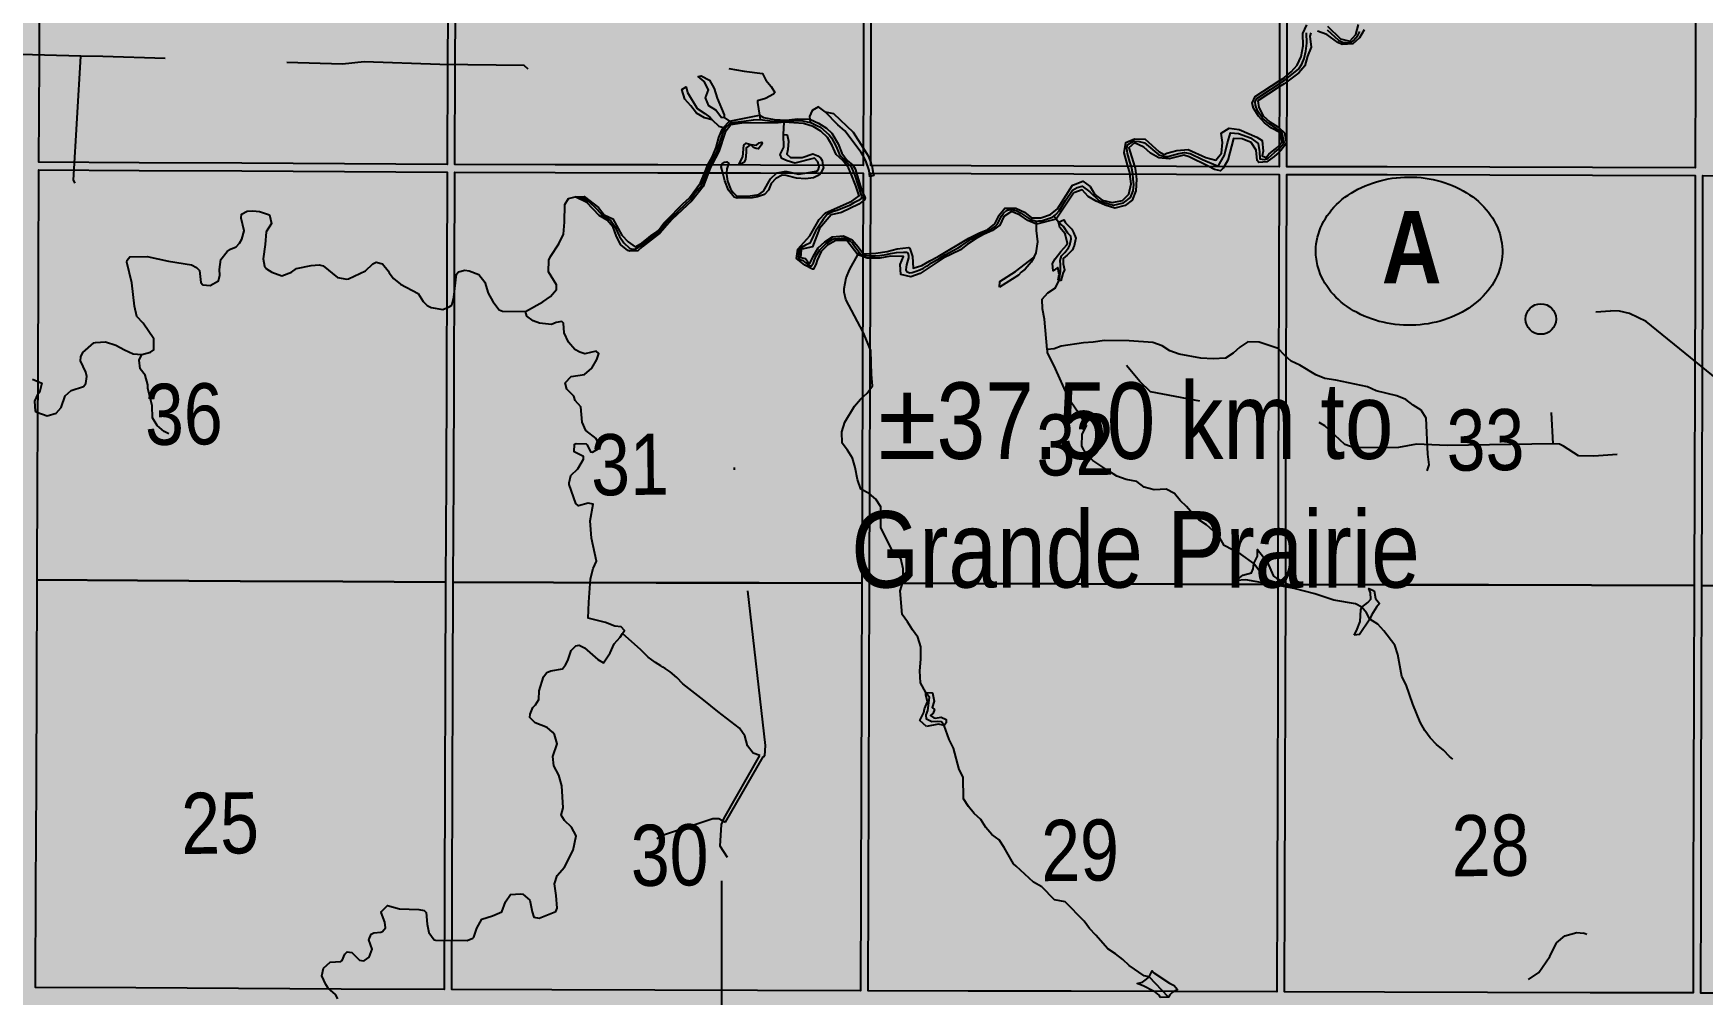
# Model space of a CAD drawing. Extents: x 405326 to 424052, y 6044755 to 6062236.
# Drawn here: x 416226.4 to 416444.4, y 6051014.3 to 6051139.8 of the extents above; entities that cross this region are included whole.
import ezdxf
from ezdxf.enums import TextEntityAlignment as Align

# ---------------------------------------------------------------- set-up
doc = ezdxf.new("R2010")
doc.units = 0
doc.header["$LTSCALE"] = 5
doc.linetypes.add('DASHED2', pattern=[9.525, 6.35, -3.175])
for name, color, linetype in [('P-PROPOSED', 10, 'Continuous'), ('Quarters', 8, 'Continuous'), ('RoadSeg', 57, 'DASHED2'), ('ROUTE-MAP-HWY', 2, 'Continuous'), ('T-WATER', 160, 'Continuous')]:
    doc.layers.add(name, color=color, linetype=linetype)
doc.layers.add('ROUTE-MAP-BACKGROUND-H', color=7, linetype='Continuous', true_color=0xf0ebff)
doc.styles.add('120', font='ARIALN.TTF', dxfattribs={"height": 13})
doc.styles.add('80', font='ARIALN.TTF', dxfattribs={"height": 10})
doc.styles.add('BOLD', font='ARIALNB.TTF')

# ---------------------------------------------------------------- blocks, each defined once
blk = doc.blocks.new('AA')
at = {"const_width": 4}
blk.add_lwpolyline([(-1, 0, 1), (1, 0, 1)], format="xyb", close=True, dxfattribs=at)
blk.add_circle((0, 0), 2)
blk = doc.blocks.new('*U538')
h = blk.add_hatch(color=255)
edge = h.paths.add_edge_path()
edge.add_line((-16.5, -11.5), (16.5, -11.5))
edge.add_arc((16.5, -5.5), 6, 270, 360)
edge.add_line((22.5, -5.5), (22.5, 4))
edge.add_arc((16.5, 4), 6, 0, 90)
edge.add_line((16.5, 10), (-16.5, 10))
edge.add_arc((-16.5, 4), 6, 90, 180)
edge.add_line((-22.5, 4), (-22.5, -5.5))
edge.add_arc((-16.5, -5.5), 6, 180, 270)
at = {"color": 1, "flags": 128}
blk.add_lwpolyline([(-16.5, -11.5, 3, 3, 0), (16.5, -11.5, 3, 3, 0.414214), (22.5, -5.5, 3, 3, 0), (22.5, 4, 3, 0, 0.414214), (16.5, 10, 0, 0, 0), (-16.5, 10, 0, 0, 0.414214), (-22.5, 4, 0, 0, 0), (-22.5, -5.5, 0, 3, 0.414214)], format="xyseb", close=True, dxfattribs=at)
for points in [[(-39.84, -24.49, 0, 7.5, 0), (0, 0, 0, 0, 0)], [(19.35, -4.37, 0, 7.5, 0), (0, 0, 0, 0, 0)]]:
    blk.add_lwpolyline(points, format="xyseb", dxfattribs=at)
at = {"color": 1, "style": '80'}
blk.add_attdef('ENTER_TEXT_001', (-26.85, -4.92), '', height=10, dxfattribs=at)
blk = doc.blocks.new('Route_Letters')
h = blk.add_hatch(color=255)
h.dxf.hatch_style = 1
edge = h.paths.add_edge_path()
edge.add_ellipse((-0.12, 0.46), major_axis=(-11.97, 0), ratio=0.789318, start_angle=0, end_angle=360)
at = {"color": 5}
blk.add_open_spline([(-12.34, 0.46), (-12.34, -0.25), (-12.24, -0.97), (-11.72, -2.79), (-11.14, -3.88), (-9.56, -5.81), (-8.54, -6.66), (-6.22, -8.02), (-4.9, -8.54), (-2.12, -9.17), (-0.66, -9.3), (2.22, -9.13), (3.64, -8.84), (6.27, -7.89), (7.48, -7.22), (9.54, -5.6), (10.38, -4.64), (11.6, -2.54), (11.97, -1.4), (12.18, 0.91), (12.02, 2.08), (11.2, 4.3), (10.54, 5.35), (8.8, 7.2), (7.72, 7.99), (5.29, 9.24), (3.93, 9.68), (1.11, 10.18), (-0.35, 10.23), (-3.22, 9.91), (-4.61, 9.55), (-7.16, 8.47), (-8.32, 7.75), (-10.24, 6.02), (-11, 5.02), (-12.05, 2.86), (-12.32, 1.7), (-12.34, 0.52), (-12.34, 0.49), (-12.34, 0.46)], degree=3, knots=[0, 0, 0, 0, 0.219529, 0.219529, 0.575727, 0.575727, 0.931924, 0.931924, 1.288121, 1.288121, 1.644318, 1.644318, 2.000515, 2.000515, 2.356712, 2.356712, 2.712909, 2.712909, 3.069107, 3.069107, 3.425304, 3.425304, 3.781501, 3.781501, 4.137698, 4.137698, 4.493895, 4.493895, 4.850092, 4.850092, 5.20629, 5.20629, 5.562487, 5.562487, 5.918684, 5.918684, 6.274881, 6.274881, 6.283185, 6.283185, 6.283185, 6.283185], dxfattribs=at)
at = {"color": 14, "style": 'BOLD'}
blk.add_attdef('A', text='', height=9.5, dxfattribs=at).set_placement((0.22, 0.98), align=Align.MIDDLE)
blk = doc.blocks.new('*U539')
h = blk.add_hatch(color=255)
edge = h.paths.add_edge_path()
edge.add_line((-44, -20), (44, -20))
edge.add_arc((44, -14), 6, 270, 360)
edge.add_line((50, -14), (50, 12.5))
edge.add_arc((44, 12.5), 6, 0, 90)
edge.add_line((44, 18.5), (-44, 18.5))
edge.add_arc((-44, 12.5), 6, 90, 180)
edge.add_line((-50, 12.5), (-50, -14))
edge.add_arc((-44, -14), 6, 180, 270)
at = {"color": 1, "flags": 128}
for points in [[(-9.5, 43.59, 0, 7.5, 0), (0, 0, 0, 0, 0)], [(30.88, -6.21, 0, 7.5, 0), (0, 0, 0, 0, 0)]]:
    blk.add_lwpolyline(points, format="xyseb", dxfattribs=at)
blk.add_lwpolyline([(-44, -20, 3, 3, 0), (44, -20, 3, 3, 0.414214), (50, -14, 3, 3, 0), (50, 12.5, 3, 0, 0.414214), (44, 18.5, 0, 0, 0), (-44, 18.5, 0, 0, 0.414214), (-50, 12.5, 0, 0, 0), (-50, -14, 0, 3, 0.414214)], format="xyseb", close=True, dxfattribs=at)
at = {"color": 1, "style": '80'}
blk.add_attdef('ENTER_TEXT_001', (-26.85, -4.92), '', height=10, dxfattribs=at)

msp = doc.modelspace()

# ---------------------------------------------------------------- hatches: boundary and pattern name
at = {"layer": 'ROUTE-MAP-BACKGROUND-H'}
h = msp.add_hatch(color=256, dxfattribs=at)
h.dxf.hatch_style = 1
h.paths.add_polyline_path([(417500.313, 6050470.993), (417499.828, 6050583.719), (417489.556, 6051448.866), (416064.545, 6051448.577), (416073.609, 6050477.938), (416071.924, 6050150.968), (416104.424, 6050150.804), (416615.018, 6050150.686), (416614.752, 6050098.449), (417501.84, 6050099.469), (417600.187, 6050099.469), (417600.187, 6050157.259), (417501.84, 6050157.777)])

# ---------------------------------------------------------------- linework, layer by layer
at = {"flags": 128}
msp.add_lwpolyline([(417432.321, 6050275.117, 0, 4.992, 0), (416765.681, 6050844.163, 4.992, 0, 0), (416430.349, 6051104.067, 0, 0, 0)], format="xyseb", dxfattribs=at)
at = {"layer": 'P-PROPOSED', "color": 90, "flags": 128}
msp.add_lwpolyline([(416452.239, 6051089.995, 1.996, 1.996, 0), (416437.006, 6051102.181, 1.996, 1.996, 0), (416434.855, 6051103.199, 1.996, 1.996, 0), (416433.551, 6051103.504, 1.996, 1.996, 0), (416432.352, 6051103.545, 1.996, 1.996, 0), (416430.449, 6051103.407, 0, 0, 0)], format="xyseb", dxfattribs=at)
at = {"layer": 'Quarters', "flags": 128}
for points in [[(416280.619, 6051175.844), (416280.567, 6051162.465), (416280.515, 6051149.087), (416280.463, 6051135.708), (416280.413, 6051122.664), (416266.998, 6051122.737), (416253.583, 6051122.81), (416240.169, 6051122.883), (416227.088, 6051122.955), (416227.143, 6051135.998), (416227.2, 6051149.376), (416227.256, 6051162.754), (416227.312, 6051176.132), (416240.388, 6051176.061), (416253.798, 6051175.989), (416267.208, 6051175.916)], [(416334.942, 6051175.697), (416334.895, 6051162.319), (416334.848, 6051148.941), (416334.801, 6051135.562), (416334.755, 6051122.518), (416321.337, 6051122.554), (416307.918, 6051122.59), (416294.5, 6051122.626), (416281.416, 6051122.661), (416281.467, 6051135.705), (416281.519, 6051149.084), (416281.57, 6051162.462), (416281.622, 6051175.841), (416294.701, 6051175.806), (416308.115, 6051175.77), (416321.528, 6051175.734)], [(416389.265, 6051175.549), (416389.223, 6051162.17), (416389.181, 6051148.792), (416389.139, 6051135.413), (416389.098, 6051122.369), (416375.68, 6051122.406), (416362.261, 6051122.443), (416348.843, 6051122.48), (416335.759, 6051122.516), (416335.804, 6051135.559), (416335.851, 6051148.938), (416335.898, 6051162.316), (416335.945, 6051175.695), (416349.024, 6051175.659), (416362.438, 6051175.622), (416375.851, 6051175.585)], [(416443.587, 6051175.4), (416443.55, 6051162.021), (416443.514, 6051148.643), (416443.477, 6051135.264), (416443.441, 6051122.221), (416430.023, 6051122.257), (416416.604, 6051122.294), (416403.186, 6051122.331), (416390.102, 6051122.367), (416390.142, 6051135.411), (416390.184, 6051148.789), (416390.226, 6051162.167), (416390.268, 6051175.546), (416403.347, 6051175.51), (416416.76, 6051175.473), (416430.174, 6051175.436)], [(416280.203, 6051068.147), (416266.783, 6051068.22), (416253.363, 6051068.293), (416239.944, 6051068.366), (416226.858, 6051068.437), (416226.915, 6051081.816), (416226.971, 6051095.194), (416227.028, 6051108.573), (416227.084, 6051121.951), (416240.165, 6051121.88), (416253.579, 6051121.807), (416266.994, 6051121.734), (416280.409, 6051121.661), (416280.358, 6051108.282), (416280.306, 6051094.904), (416280.254, 6051081.525)], [(416334.565, 6051067.999), (416321.141, 6051068.036), (416307.718, 6051068.072), (416294.295, 6051068.109), (416281.206, 6051068.144), (416281.258, 6051081.523), (416281.309, 6051094.901), (416281.361, 6051108.28), (416281.413, 6051121.658), (416294.496, 6051121.622), (416307.915, 6051121.586), (416321.333, 6051121.549), (416334.752, 6051121.513), (416334.705, 6051108.135), (416334.658, 6051094.756), (416334.612, 6051081.378)], [(416388.928, 6051067.852), (416375.505, 6051067.888), (416362.081, 6051067.925), (416348.658, 6051067.961), (416335.569, 6051067.997), (416335.615, 6051081.375), (416335.662, 6051094.753), (416335.708, 6051108.132), (416335.755, 6051121.51), (416348.839, 6051121.475), (416362.258, 6051121.438), (416375.676, 6051121.401), (416389.095, 6051121.365), (416389.053, 6051107.987), (416389.011, 6051094.608), (416388.97, 6051081.23)], [(416443.291, 6051067.704), (416429.868, 6051067.74), (416416.444, 6051067.777), (416403.021, 6051067.813), (416389.932, 6051067.849), (416389.973, 6051081.227), (416390.015, 6051094.606), (416390.056, 6051107.984), (416390.098, 6051121.362), (416403.182, 6051121.327), (416416.6, 6051121.29), (416430.019, 6051121.254), (416443.437, 6051121.217), (416443.401, 6051107.839), (416443.364, 6051094.461), (416443.328, 6051081.082)], [(416497.652, 6051067.556), (416484.23, 6051067.593), (416470.807, 6051067.629), (416457.384, 6051067.666), (416444.295, 6051067.701), (416444.331, 6051081.08), (416444.368, 6051094.458), (416444.404, 6051107.836), (416444.44, 6051121.214), (416457.524, 6051121.179), (416470.943, 6051121.142), (416484.36, 6051121.106), (416497.778, 6051121.069), (416497.746, 6051107.691), (416497.715, 6051094.313), (416497.684, 6051080.935)], [(416280.203, 6051068.147), (416280.151, 6051054.768), (416280.1, 6051041.39), (416280.048, 6051028.011), (416279.998, 6051014.967), (416266.574, 6051015.04), (416253.149, 6051015.113), (416239.725, 6051015.186), (416226.635, 6051015.258), (416226.69, 6051028.302), (416226.746, 6051041.68), (416226.802, 6051055.059), (416226.858, 6051068.437), (416239.944, 6051068.366), (416253.363, 6051068.293), (416266.783, 6051068.22)], [(416334.565, 6051067.999), (416334.519, 6051054.621), (416334.472, 6051041.243), (416334.426, 6051027.864), (416334.38, 6051014.82), (416320.952, 6051014.857), (416307.523, 6051014.893), (416294.096, 6051014.929), (416281.002, 6051014.965), (416281.052, 6051028.009), (416281.103, 6051041.387), (416281.155, 6051054.766), (416281.206, 6051068.144), (416294.295, 6051068.109), (416307.718, 6051068.072), (416321.141, 6051068.036)], [(416388.928, 6051067.852), (416388.887, 6051054.473), (416388.845, 6051041.095), (416388.803, 6051027.717), (416388.763, 6051014.673), (416375.335, 6051014.709), (416361.906, 6051014.746), (416348.478, 6051014.782), (416335.384, 6051014.818), (416335.429, 6051027.862), (416335.476, 6051041.24), (416335.522, 6051054.618), (416335.569, 6051067.997), (416348.658, 6051067.961), (416362.081, 6051067.925), (416375.505, 6051067.888)], [(416443.291, 6051067.704), (416443.255, 6051054.326), (416443.218, 6051040.948), (416443.181, 6051027.57), (416443.145, 6051014.526), (416429.717, 6051014.562), (416416.289, 6051014.599), (416402.86, 6051014.635), (416389.766, 6051014.67), (416389.807, 6051027.714), (416389.849, 6051041.092), (416389.89, 6051054.471), (416389.932, 6051067.849), (416403.021, 6051067.813), (416416.444, 6051067.777), (416429.868, 6051067.74)], [(416497.652, 6051067.556), (416497.62, 6051054.177), (416497.588, 6051040.799), (416497.556, 6051027.421), (416497.525, 6051014.379), (416484.098, 6051014.415), (416470.67, 6051014.452), (416457.242, 6051014.488), (416444.148, 6051014.523), (416444.184, 6051027.567), (416444.221, 6051040.945), (416444.258, 6051054.323), (416444.295, 6051067.701), (416457.384, 6051067.666), (416470.807, 6051067.629), (416484.23, 6051067.593)]]:
    msp.add_lwpolyline(points, close=True, dxfattribs=at)
at = {"layer": 'RoadSeg'}
for p, q in [((416232.541, 6051136.782), (416195.753, 6051137.794)), ((416430.449, 6051103.407), (416432.352, 6051103.545)), ((416424.87, 6051086.184), (416424.649, 6051090.305)), ((416429.277, 6051022.149), (416428.828, 6051022.319))]:
    msp.add_line(p, q, dxfattribs=at)
at = {"layer": 'RoadSeg', "flags": 128}
for points in [[(416231.797, 6051120.196), (416231.588, 6051120.591), (416232.541, 6051136.782)], [(416291.003, 6051135.101), (416290.461, 6051135.555), (416279.445, 6051135.686), (416269.555, 6051136.074), (416266.734, 6051135.748), (416235.436, 6051136.744), (416232.541, 6051136.782)], [(416502.97, 6051077.967), (416497.199, 6051077.079), (416495.502, 6051077.076), (416494.066, 6051077.345), (416488.731, 6051079.427), (416484.145, 6051080.727), (416476.182, 6051084.383), (416473.7, 6051085.295), (416469.387, 6051086.268), (416455.962, 6051088.61), (416453.752, 6051089.262), (416452.239, 6051089.995), (416450.381, 6051091.32), (416437.006, 6051102.181), (416434.855, 6051103.199), (416433.551, 6051103.504), (416432.352, 6051103.545)], [(416424.87, 6051086.184), (416411.033, 6051085.989), (416407.037, 6051086.136), (416404.65, 6051085.719), (416398.896, 6051085.663), (416397.655, 6051086.103), (416395.041, 6051088.542), (416394.165, 6051089.056), (416393.496, 6051089.241), (416389.124, 6051089.847), (416372.288, 6051092.981), (416370.895, 6051094.349), (416369.154, 6051096.408)], [(416433.211, 6051084.8), (416430.195, 6051084.567), (416428.198, 6051084.624), (416426.24, 6051085.913), (416425.703, 6051086.135), (416424.87, 6051086.184)], [(416316.756, 6051036.831), (416321.665, 6051045.353), (416321.895, 6051045.491), (416321.966, 6051046.824), (416317.957, 6051081.907), (416317.932, 6051083.105)], [(416307.784, 6051034.709), (416308.673, 6051035.161), (416315.116, 6051037.295), (416315.881, 6051037.278), (416316.756, 6051036.831)], [(416345.227, 6050970.227), (416316.429, 6050980.393), (416316.224, 6050980.622), (416316.301, 6051033.194), (416316.391, 6051035.226), (416316.756, 6051036.831)], [(416380.73, 6050991.979), (416405.114, 6051006.274), (416420.686, 6051015.623), (416422.981, 6051017.203), (416424.434, 6051019.297), (416425.327, 6051021.079), (416426.406, 6051022), (416427.961, 6051022.4), (416428.828, 6051022.319)]]:
    msp.add_lwpolyline(points, dxfattribs=at)
at = {"layer": 'ROUTE-MAP-HWY', "const_width": 1.996, "flags": 128}
msp.add_lwpolyline([(416426.854, 6051010.445), (416427.765, 6051014.846), (416428.092, 6051016.398), (416428.388, 6051017.81), (416428.697, 6051019.29), (416429, 6051020.734), (416429.277, 6051022.149), (416429.442, 6051022.998), (416430.751, 6051029.337), (416430.825, 6051029.736), (416430.94, 6051030.399), (416431.097, 6051031.232), (416431.208, 6051031.874), (416431.309, 6051032.553), (416431.388, 6051033.095), (416431.498, 6051033.855), (416431.704, 6051035.273), (416431.857, 6051036.331), (416431.963, 6051037.057), (416432.075, 6051037.831), (416432.159, 6051038.486), (416432.23, 6051039.359), (416432.291, 6051040.067), (416432.388, 6051041.222), (416432.477, 6051042.294), (416432.595, 6051043.705), (416432.678, 6051044.722), (416432.708, 6051045.353), (416432.758, 6051046.054), (416433.129, 6051052.883), (416433.34, 6051056.645), (416433.802, 6051064.879), (416433.829, 6051065.346), (416433.852, 6051065.897), (416433.881, 6051066.588), (416433.951, 6051068.654), (416433.963, 6051069.864), (416433.993, 6051070.535), (416433.981, 6051071.766), (416433.945, 6051073.646), (416433.894, 6051075.812), (416433.811, 6051077.713), (416433.583, 6051080.884), (416433.417, 6051082.905), (416433.307, 6051083.976), (416433.211, 6051084.8), (416433.081, 6051085.915), (416432.932, 6051087.055), (416432.752, 6051088.241), (416432.579, 6051089.437), (416431.668, 6051095.357), (416430.449, 6051103.407), (416430.349, 6051104.067), (416430.075, 6051105.862), (416428.775, 6051114.377), (416427.42, 6051123.344), (416426.723, 6051127.885), (416426.528, 6051129.027), (416426.28, 6051130.164), (416425.993, 6051131.325), (416425.645, 6051132.553), (416425.269, 6051133.664), (416424.803, 6051134.888), (416424.316, 6051136.002), (416423.799, 6051137.103), (416423.232, 6051138.172), (416422.402, 6051139.579), (416421.645, 6051140.716), (416420.811, 6051141.895)], dxfattribs=at)
at = {"layer": 'T-WATER'}
for p, q in [((416316.572, 6051128.793), (416317.283, 6051128.297)), ((416321.199, 6051129.078), (416321.286, 6051128.515)), ((416316.518, 6051127.491), (416316.774, 6051127.428)), ((416317.283, 6051128.297), (416317.574, 6051128.09)), ((416324.345, 6051126.579), (416324.446, 6051128.197)), ((416324.446, 6051128.197), (416324.456, 6051128.323)), ((416327.771, 6051128.569), (416327.806, 6051128.155)), ((416359.953, 6051115.499), (416359.635, 6051115.902)), ((416357.39, 6051114.883), (416357.388, 6051115.262)), ((416360.275, 6051115.114), (416359.953, 6051115.499)), ((416334.036, 6051110.843), (416334.228, 6051111.191))]:
    msp.add_line(p, q, dxfattribs=at)
at = {"layer": 'T-WATER', "flags": 128}
for points in [[(416393.199, 6051139.838), (416393.105, 6051139.417), (416393.272, 6051137.986), (416392.788, 6051136.799), (416392.417, 6051135.513), (416391.657, 6051134.612), (416390.102, 6051133.456), (416389.739, 6051133.186), (416389.096, 6051132.769), (416386.294, 6051130.951), (416386.445, 6051130.102), (416387.007, 6051128.997), (416387.881, 6051128.211), (416388.919, 6051127.59), (416389.079, 6051127.448), (416389.8, 6051126.807), (416390.027, 6051125.453), (416389.319, 6051124.492), (416389.069, 6051124.266), (416388.446, 6051123.703), (416387.476, 6051123.007), (416386.427, 6051122.917), (416386.216, 6051123.188), (416386.087, 6051124.541), (416385.412, 6051125.511), (416384.251, 6051126.007), (416383.103, 6051126.059), (416382.386, 6051123.237), (416381.892, 6051122.413), (416381.757, 6051122.188), (416381.414, 6051121.833), (416380.632, 6051122.019), (416379.83, 6051122.418), (416377.313, 6051123.671), (416376.649, 6051123.888), (416374.703, 6051123.399), (416373.368, 6051123.538), (416372.293, 6051124.127), (416371.403, 6051124.923), (416370.182, 6051125.46), (416369.45, 6051124.847), (416370.178, 6051122.445), (416370.26, 6051122.175), (416370.364, 6051121.44), (416370.466, 6051120.723), (416370.353, 6051119.197), (416369.901, 6051118.005), (416368.954, 6051117.293), (416367.615, 6051116.973), (416366.355, 6051117.36), (416365.184, 6051117.859), (416364.147, 6051118.48), (416363.344, 6051119.331), (416362.252, 6051118.969), (416362.214, 6051118.913), (416359.953, 6051115.499), (416357.39, 6051114.883), (416356.247, 6051115.345), (416355.252, 6051116.026), (416354.101, 6051116.539), (416353.103, 6051115.872), (416352.583, 6051114.737), (416351.633, 6051114.025), (416350.474, 6051113.518), (416349.382, 6051112.93), (416348.38, 6051112.265), (416347.458, 6051111.519), (416345.19, 6051110.436), (416342.168, 6051108.438), (416340.949, 6051107.981), (416339.663, 6051108.318), (416339.596, 6051109.612), (416339.994, 6051110.65), (416338.309, 6051110.683), (416336.9, 6051110.422), (416335.682, 6051110.427), (416335.274, 6051110.429), (416334.679, 6051110.628), (416334.036, 6051110.843), (416332.592, 6051112.736), (416331.172, 6051112.716), (416330.089, 6051112.125), (416329.263, 6051111.288), (416328.726, 6051110.173), (416328.604, 6051109.737), (416328.236, 6051108.999), (416328.137, 6051108.982), (416327.12, 6051109.518), (416326.051, 6051110.386), (416326.211, 6051111.612), (416327.794, 6051113.358), (416329.005, 6051115.474), (416329.806, 6051116.347), (416333.249, 6051117.881), (416334.206, 6051118.582), (416333.805, 6051119.867), (416333.113, 6051121.542), (416332.828, 6051122.233), (416332.577, 6051122.548), (416332.086, 6051123.163), (416331.203, 6051123.952), (416330.697, 6051125.117), (416330.087, 6051126.173), (416329.235, 6051126.986), (416328.209, 6051127.607), (416326.948, 6051128.001), (416324.446, 6051128.197), (416323.641, 6051128.086), (416318.907, 6051128.036), (416317.45, 6051127.814), (416316.74, 6051126.857), (416315.909, 6051124.36), (416314.998, 6051122.595), (416314.772, 6051122.158), (416314.55, 6051121.592), (416313.834, 6051119.769), (416312.35, 6051117.911), (416309.753, 6051115.488), (416309.04, 6051114.677), (416308.802, 6051114.406), (416308.564, 6051114.135), (416308.194, 6051113.713), (416307.849, 6051113.442), (416305.881, 6051111.894), (416305.298, 6051111.383), (416304.243, 6051111.339), (416304, 6051111.412), (416303.107, 6051112.17), (416302.546, 6051113.275), (416302.075, 6051114.488), (416301.304, 6051115.388), (416300.274, 6051116.013), (416298.63, 6051117.715), (416297.146, 6051118.439), (416298.308, 6051118.471), (416300.185, 6051117.035), (416300.895, 6051116.076), (416302.031, 6051115.555), (416303.216, 6051113.412), (416304.046, 6051112.561), (416304.951, 6051111.928), (416305.883, 6051112.437), (416306.499, 6051112.898), (416307.004, 6051113.337), (416307.851, 6051113.925), (416307.998, 6051114.028), (416308.713, 6051114.977), (416308.805, 6051115.072), (416309.065, 6051115.339), (416311.2, 6051117.535), (416312.077, 6051118.324), (416313.512, 6051120.239), (416314.053, 6051121.594), (416314.454, 6051122.596), (416314.468, 6051122.63), (416315.061, 6051123.708), (416315.547, 6051124.871), (416315.894, 6051126.179), (416316.301, 6051127.154), (416316.518, 6051127.491), (416317.283, 6051128.297), (416321.199, 6051129.078), (416321.704, 6051128.784), (416323.122, 6051128.542), (416324.675, 6051128.451), (416326.177, 6051128.613), (416327.771, 6051128.569), (416328.919, 6051128.038), (416329.961, 6051127.411), (416330.634, 6051126.745), (416331.483, 6051125.335), (416331.946, 6051124.149), (416332.637, 6051123.171), (416333.415, 6051122.545), (416333.443, 6051122.523), (416333.718, 6051122.073), (416333.875, 6051121.54), (416334.48, 6051119.477), (416334.708, 6051118.957), (416334.989, 6051118.315), (416334.925, 6051118.054), (416334.704, 6051117.88), (416334.171, 6051117.461), (416331.921, 6051116.408), (416330.563, 6051116.099), (416329.057, 6051114.295), (416328.131, 6051111.902), (416326.752, 6051111.619), (416326.665, 6051111.534), (416326.547, 6051110.531), (416327.229, 6051110.399), (416327.655, 6051109.788), (416327.772, 6051109.728), (416328.255, 6051110.733), (416328.885, 6051111.767), (416329.743, 6051112.575), (416330.755, 6051113.234), (416332.186, 6051113.35), (416333.32, 6051112.826), (416334.087, 6051111.927), (416334.68, 6051111.089), (416334.75, 6051110.99), (416335.684, 6051111.031), (416336.408, 6051111.062), (416337.879, 6051111.278), (416339.203, 6051111.628), (416340.655, 6051111.802), (416340.855, 6051111.711), (416341.174, 6051110.656), (416341.296, 6051109.12), (416342.408, 6051109.45), (416343.446, 6051110.082), (416344.557, 6051110.635), (416348.531, 6051113.057), (416349.837, 6051113.712), (416351.046, 6051114.167), (416351.961, 6051114.923), (416352.494, 6051116.056), (416353.246, 6051116.963), (416354.673, 6051116.962), (416355.81, 6051116.428), (416356.752, 6051115.714), (416357.959, 6051115.69), (416359.207, 6051116.126), (416360.136, 6051116.881), (416362.072, 6051119.937), (416362.218, 6051119.994), (416363.422, 6051120.47), (416364.381, 6051119.768), (416365.015, 6051118.742), (416365.941, 6051118.008), (416367.275, 6051117.693), (416368.627, 6051117.954), (416369.466, 6051118.762), (416369.751, 6051120.121), (416369.59, 6051121.442), (416369.571, 6051121.597), (416369.329, 6051122.447), (416368.837, 6051124.173), (416369.045, 6051125.514), (416370.204, 6051126.016), (416371.598, 6051125.944), (416373.347, 6051124.359), (416374.064, 6051123.945), (416374.402, 6051124.131), (416375.726, 6051124.473), (416377.187, 6051124.594), (416379.49, 6051123.563), (416380.8, 6051123.226), (416381.568, 6051124.122), (416381.695, 6051125.514), (416381.52, 6051126.763), (416382.566, 6051127.379), (416383.861, 6051127.239), (416386.168, 6051126.226), (416386.873, 6051125.781), (416387, 6051124.399), (416386.841, 6051123.798), (416387.389, 6051123.586), (416387.746, 6051123.983), (416388.653, 6051124.732), (416389.072, 6051125.152), (416389.482, 6051125.562), (416389.202, 6051126.817), (416389.077, 6051126.879), (416388.086, 6051127.374), (416387.16, 6051128.1), (416386.362, 6051128.961), (416385.738, 6051129.991), (416385.556, 6051130.661), (416385.933, 6051131.519), (416389.098, 6051133.553), (416389.73, 6051133.96), (416390.104, 6051134.28), (416390.635, 6051134.735), (416391.438, 6051135.598), (416391.978, 6051136.732), (416392.202, 6051138.159), (416392.194, 6051139.761), (416392.717, 6051140.883)], [(416359.635, 6051115.902), (416359.919, 6051116.117), (416360.335, 6051116.603), (416361.152, 6051117.936), (416362.07, 6051119.31), (416362.71, 6051119.673), (416363.349, 6051119.82), (416364.35, 6051119.098), (416365.538, 6051117.96), (416365.904, 6051117.764), (416367.452, 6051117.327), (416368.755, 6051117.653), (416369.668, 6051118.359), (416369.992, 6051119.237), (416370.09, 6051120.021), (416370.004, 6051120.757), (416369.949, 6051121.434), (416369.777, 6051122.359), (416369.595, 6051122.984), (416369.268, 6051124.09), (416369.206, 6051124.785), (416369.207, 6051124.962), (416369.265, 6051125.2), (416369.627, 6051125.444), (416370.052, 6051125.681), (416370.212, 6051125.713), (416370.795, 6051125.675), (416371.474, 6051125.47), (416373.372, 6051123.925), (416374.119, 6051123.704), (416374.524, 6051123.688), (416375.992, 6051124.099), (416376.706, 6051124.241), (416377.443, 6051124.079), (416379.088, 6051123.313), (416381.114, 6051122.453), (416381.953, 6051123.863), (416382.341, 6051125.491), (416382.718, 6051126.765), (416383.766, 6051126.72), (416385.331, 6051126.129), (416386.325, 6051125.374), (416386.5, 6051124.314), (416386.57, 6051123.405), (416387.163, 6051123.299), (416387.602, 6051123.42), (416388.079, 6051123.851), (416388.491, 6051124.217), (416389.117, 6051124.767), (416389.45, 6051125.122), (416389.716, 6051125.525), (416389.583, 6051126.326), (416389.442, 6051126.859), (416387.679, 6051128.066), (416386.913, 6051128.687), (416386.255, 6051129.657), (416386.007, 6051130.405), (416385.94, 6051130.838), (416386.162, 6051131.277), (416389.846, 6051133.701), (416391.639, 6051135.158), (416392.061, 6051135.746), (416392.364, 6051136.476), (416392.546, 6051137.435), (416392.697, 6051138.51), (416392.639, 6051139.841)], [(416400.205, 6051140.225), (416399.597, 6051139.175), (416398.695, 6051138.418), (416397.328, 6051138.319), (416396.733, 6051138.564), (416395.312, 6051139.628), (416394.09, 6051140.063)], [(416395.357, 6051140.22), (416396.851, 6051138.882), (416397.343, 6051138.614), (416397.854, 6051138.558), (416398.431, 6051138.529), (416398.811, 6051138.831), (416399.379, 6051139.474), (416399.6, 6051139.998)], [(416395.413, 6051140.712), (416397.081, 6051139.058), (416398.3, 6051138.734), (416399.1, 6051139.609), (416399.427, 6051140.938)], [(416317.197, 6051135.194), (416319.187, 6051134.816), (416321.603, 6051134.529), (416322.025, 6051133.672), (416322.738, 6051132.822), (416323.204, 6051132.064), (416323.018, 6051131.84), (416321.992, 6051131.249), (416320.95, 6051130.961), (416320.924, 6051130.726), (416321.199, 6051129.078)], [(416329.792, 6051129.515), (416328.906, 6051130.192), (416328.08, 6051129.689), (416327.744, 6051128.902), (416327.771, 6051128.569)], [(416314.779, 6051122.65), (416315.189, 6051123.44), (416315.658, 6051124.406), (416315.911, 6051125.079), (416316.518, 6051127.001), (416316.701, 6051127.352), (416316.774, 6051127.428)], [(416315.039, 6051128.496), (416315.883, 6051127.645), (416316.518, 6051127.491)], [(416316.774, 6051127.428), (416317.354, 6051128.043), (416317.574, 6051128.09)], [(416317.574, 6051128.09), (416318.009, 6051128.183), (416319.161, 6051128.318), (416320.403, 6051128.485), (416321.226, 6051128.523), (416321.286, 6051128.515)], [(416321.286, 6051128.515), (416322.838, 6051128.314), (416323.272, 6051128.266), (416323.856, 6051128.31), (416324.389, 6051128.322), (416324.456, 6051128.323)], [(416324.456, 6051128.323), (416325.139, 6051128.338), (416326.225, 6051128.393), (416326.842, 6051128.361), (416327.806, 6051128.155)], [(416327.806, 6051128.155), (416328.005, 6051128.113), (416328.795, 6051127.716), (416329.155, 6051127.514), (416330.282, 6051126.54), (416330.59, 6051126.115), (416331.212, 6051124.996), (416331.588, 6051124.051), (416331.842, 6051123.757), (416332.818, 6051122.685), (416333.169, 6051122.33), (416333.663, 6051121.234), (416334.106, 6051119.851), (416334.541, 6051118.507), (416334.57, 6051118.342), (416334.496, 6051118.226), (416334.121, 6051117.945), (416333.517, 6051117.646), (416332.965, 6051117.31), (416331.358, 6051116.652), (416330.758, 6051116.455), (416330.003, 6051116.102), (416329.514, 6051115.475), (416329.28, 6051115.108), (416328.51, 6051113.953), (416327.945, 6051112.727), (416327.768, 6051112.38), (416327.202, 6051112.107), (416326.686, 6051111.823), (416326.549, 6051111.706), (416326.445, 6051111.525), (416326.405, 6051111.315), (416326.318, 6051110.626), (416326.302, 6051110.467), (416326.484, 6051110.268), (416326.913, 6051110.124), (416327.122, 6051109.893), (416327.69, 6051109.473), (416327.972, 6051109.365), (416328.236, 6051109.809), (416328.374, 6051110.219), (416328.604, 6051110.745), (416329.064, 6051111.524), (416329.593, 6051112.044), (416329.974, 6051112.389), (416330.789, 6051112.896), (416330.934, 6051112.963), (416331.874, 6051113.027), (416332.325, 6051113.037), (416332.619, 6051112.941), (416332.941, 6051112.738), (416333.331, 6051112.372), (416333.632, 6051111.977), (416334.214, 6051111.214), (416334.228, 6051111.191)], [(416308.803, 6051114.756), (416309.027, 6051115.002), (416309.289, 6051115.271), (416309.567, 6051115.587), (416309.972, 6051115.953), (416310.63, 6051116.622), (416311.543, 6051117.469), (416312.202, 6051118.086), (416312.771, 6051118.891), (416313.611, 6051119.909), (416313.958, 6051120.689), (416314.254, 6051121.402), (416314.57, 6051122.248), (416314.779, 6051122.65)], [(416290.65, 6051103.484), (416292.915, 6051104.749), (416293.912, 6051105.429), (416294.666, 6051106.352), (416294.696, 6051106.938), (416293.636, 6051108.665), (416293.701, 6051110.179), (416293.913, 6051110.663), (416295.008, 6051112.314), (416295.607, 6051113.577), (416295.751, 6051115.13), (416295.78, 6051117.421), (416296.254, 6051118.204), (416297.146, 6051118.439)], [(416297.146, 6051118.439), (416298.259, 6051118.227), (416298.889, 6051117.821), (416299.926, 6051116.858), (416300.721, 6051115.959), (416301.741, 6051115.407), (416302.295, 6051114.573), (416302.935, 6051113.275), (416303.489, 6051112.425), (416304.241, 6051111.743), (416304.508, 6051111.601), (416305.042, 6051111.651), (416305.999, 6051112.246), (416307.09, 6051113.123), (416308.038, 6051113.826), (416308.803, 6051114.756)], [(416240.505, 6051097.864), (416241.673, 6051098.151), (416242.085, 6051098.46), (416242.108, 6051099.914), (416240.681, 6051101.93), (416239.859, 6051102.827), (416239.546, 6051104.184), (416239.223, 6051107.22), (416238.556, 6051109.905), (416238.592, 6051110.158), (416238.962, 6051110.621), (416241.229, 6051110.635), (416243.999, 6051110.019), (416246.995, 6051109.557), (416247.675, 6051109.21), (416248.043, 6051108.8), (416248.224, 6051107.256), (416248.507, 6051106.956), (416249.434, 6051106.843), (416250.529, 6051107.486), (416250.7, 6051108.213), (416250.662, 6051108.929), (416250.86, 6051110.234), (416251.654, 6051111.318), (416252.093, 6051111.613), (416252.859, 6051111.928), (416253.285, 6051112.368), (416253.598, 6051112.908), (416253.878, 6051113.982), (416253.512, 6051115.64), (416253.551, 6051116.157), (416254.26, 6051116.583), (416255.029, 6051116.624), (416255.871, 6051116.533), (416257.179, 6051116.079), (416257.454, 6051114.937), (416256.769, 6051113.873), (416256.641, 6051112.232), (416256.366, 6051110.354), (416256.56, 6051109.4), (416256.796, 6051109.058), (416257.507, 6051108.588), (416258.803, 6051108.125), (416260.075, 6051108.616), (416260.733, 6051109.066), (416262.642, 6051109.473), (416263.702, 6051109.543), (416264.224, 6051109.43), (416266.072, 6051107.927), (416267.316, 6051107.703), (416267.522, 6051107.733), (416269.749, 6051108.792), (416270.712, 6051109.709), (416271.13, 6051109.918), (416271.972, 6051109.707), (416272.712, 6051108.776), (416272.835, 6051108.507), (416273.406, 6051107.783), (416274.316, 6051107.026), (416276.611, 6051105.814), (416277.289, 6051104.768), (416277.801, 6051104.242), (416278.297, 6051103.986), (416279.839, 6051103.71), (416280.675, 6051104.06), (416281.003, 6051104.289), (416281.286, 6051105.326), (416281.643, 6051108.356), (416281.892, 6051108.631), (416282.721, 6051108.846), (416283.293, 6051108.758), (416284.544, 6051108.296), (416285.345, 6051107.315), (416285.749, 6051105.864), (416286.369, 6051104.769), (416287.184, 6051103.69), (416287.617, 6051103.526), (416290.65, 6051103.484)], [(416343.307, 6051109.574), (416343.652, 6051109.82), (416343.972, 6051110.005), (416344.745, 6051110.447), (416345.474, 6051110.851), (416346.484, 6051111.451), (416347.17, 6051111.777), (416347.621, 6051112.098), (416348.881, 6051112.938), (416349.346, 6051113.19), (416349.742, 6051113.408), (416351.027, 6051113.95), (416351.26, 6051114.057), (416351.968, 6051114.549), (416352.267, 6051114.822), (416352.816, 6051115.928), (416353.075, 6051116.302), (416353.461, 6051116.653), (416353.923, 6051116.765), (416354.101, 6051116.781), (416354.368, 6051116.755), (416354.798, 6051116.593), (416355.312, 6051116.324), (416356.621, 6051115.481), (416357.388, 6051115.262)], [(416357.388, 6051115.262), (416357.407, 6051115.256), (416357.655, 6051115.281), (416358.035, 6051115.321), (416359.071, 6051115.641), (416359.469, 6051115.777), (416359.635, 6051115.902)], [(416357.095, 6051110.577), (416357.342, 6051111.143), (416357.576, 6051112.572), (416357.395, 6051114.045), (416357.39, 6051114.883)], [(416360.342, 6051107.544), (416360.54, 6051108.689), (416360.522, 6051109.553), (416360.482, 6051110.109), (416360.636, 6051110.726), (416361.1, 6051111.182), (416361.562, 6051111.777), (416361.749, 6051112.143), (416361.899, 6051112.955), (416361.864, 6051113.288), (416361.493, 6051113.698), (416360.916, 6051114.578), (416360.275, 6051115.114)], [(416333.713, 6051083.125), (416333.34, 6051084.342), (416332.714, 6051085.364), (416331.992, 6051086.284), (416331.952, 6051087.752), (416332.335, 6051089.029), (416333.596, 6051091.133), (416334.398, 6051092.008), (416335.275, 6051092.797), (416335.967, 6051093.76), (416335.82, 6051095.252), (416335.741, 6051098.398), (416334.744, 6051100.75), (416332.492, 6051105.032), (416332.265, 6051105.984), (416332.262, 6051106.453), (416332.514, 6051107.847), (416333.006, 6051109.014), (416334.036, 6051110.843)], [(416334.228, 6051111.191), (416334.385, 6051110.945), (416334.591, 6051110.803), (416334.877, 6051110.803), (416335.177, 6051110.771), (416335.68, 6051110.724), (416336.309, 6051110.725), (416336.918, 6051110.77), (416337.742, 6051110.908), (416338.311, 6051111.035), (416339.077, 6051111.185), (416340.024, 6051111.198), (416340.412, 6051111.2), (416340.593, 6051111.083), (416340.669, 6051110.767), (416340.675, 6051110.488), (416340.403, 6051109.56), (416340.365, 6051109.235), (416340.334, 6051108.91), (416340.505, 6051108.64), (416340.826, 6051108.507), (416341.13, 6051108.539), (416341.648, 6051108.716), (416342.127, 6051108.904), (416342.631, 6051109.124), (416343.026, 6051109.374), (416343.307, 6051109.574)], [(416358.786, 6051098.491), (416358.43, 6051102.469), (416358.165, 6051103.809), (416358.136, 6051105.075), (416358.868, 6051105.914), (416359.878, 6051106.538), (416360.342, 6051107.544)], [(416303.293, 6051061.431), (416303.568, 6051061.855), (416303.143, 6051062.322), (416302.3, 6051062.38), (416301.105, 6051062.864), (416298.841, 6051063.447), (416298.903, 6051065.515), (416299.141, 6051068.594), (416299.468, 6051069.924), (416299.925, 6051070.881), (416299.262, 6051073.887), (416299.096, 6051076.143), (416299.487, 6051078.337), (416298.844, 6051078.467), (416297.563, 6051078.091), (416297.209, 6051078.411), (416296.351, 6051080.893), (416296.326, 6051081.116), (416296.561, 6051082.063), (416297.479, 6051082.949), (416298.216, 6051084.211), (416298.216, 6051084.558), (416296.98, 6051085.161), (416297.05, 6051086.162), (416297.271, 6051086.247), (416298.561, 6051086.178), (416298.689, 6051086.077), (416299.132, 6051085.145), (416299.404, 6051085.097), (416300.12, 6051085.551), (416300.22, 6051086.05), (416299.876, 6051086.9), (416298.518, 6051087.951), (416298.034, 6051089.008), (416297.875, 6051091.037), (416297.106, 6051091.852), (416296.935, 6051092.433), (416296.026, 6051093.331), (416295.817, 6051094.143), (416296.604, 6051094.984), (416298.324, 6051095.25), (416299.309, 6051096.061), (416299.946, 6051097.187), (416300.203, 6051097.995), (416299.861, 6051098.277), (416298.394, 6051097.956), (416297.724, 6051098.18), (416297.096, 6051098.51), (416296.276, 6051099.461), (416295.677, 6051100.674), (416295.597, 6051101.929), (416295.391, 6051102.149), (416294.624, 6051102.036), (416294.055, 6051101.773), (416292.449, 6051101.964), (416291.643, 6051102.244), (416290.83, 6051102.839), (416290.65, 6051103.484)], [(416226.241, 6051094.645), (416227.459, 6051094.114), (416227.145, 6051092.917), (416226.896, 6051092.62), (416226.504, 6051091.769), (416226.6, 6051090.442), (416226.79, 6051090.312), (416228.167, 6051089.838), (416229.322, 6051090.188), (416229.98, 6051090.946), (416230.498, 6051092.464), (416231.298, 6051093.17), (416232.915, 6051093.696), (416233.203, 6051094.073), (416233.326, 6051094.995), (416233.2, 6051095.535), (416232.493, 6051097.045), (416232.565, 6051097.543), (416232.805, 6051098.129), (416234.27, 6051099.357), (416234.456, 6051099.438), (416235.798, 6051099.516), (416237.145, 6051099.058), (416238.242, 6051098.46), (416239.411, 6051097.939), (416240.505, 6051097.864)], [(416408.416, 6051082.684), (416408.681, 6051083.459), (416408.483, 6051084.862), (416408.265, 6051089.548), (416407.619, 6051090.59), (416406.573, 6051091.244), (416405.633, 6051091.968), (416404.457, 6051092.456), (416401.771, 6051093.126), (416400.608, 6051093.628), (416396.495, 6051094.515), (416395.061, 6051094.739), (416393.884, 6051095.221), (416391.785, 6051096.451), (416390.66, 6051096.971), (416389.783, 6051097.75), (416388.972, 6051098.621), (416386.478, 6051099.446), (416384.98, 6051099.488), (416383.954, 6051098.831), (416383.063, 6051098.05), (416382.059, 6051097.375), (416380.45, 6051097.308), (416378.834, 6051097.361), (416376.035, 6051097.89), (416374.823, 6051098.332), (416373.797, 6051098.996), (416372.567, 6051099.44), (416369.482, 6051099.648), (416366.25, 6051099.687), (416364.795, 6051099.453), (416363.506, 6051099.372), (416360.598, 6051098.958), (416359.681, 6051098.583), (416358.786, 6051098.491)], [(416366.573, 6051082.805), (416364.727, 6051084.016), (416363.889, 6051084.836), (416363.311, 6051085.903), (416363.331, 6051087.474), (416363.93, 6051088.539), (416363.325, 6051089.598), (416361.956, 6051091.551), (416361.385, 6051092.589), (416359.885, 6051095.968), (416359.334, 6051097.056), (416358.824, 6051098.063), (416358.801, 6051098.32), (416358.786, 6051098.491)], [(416244.047, 6051087.522), (416243.46, 6051087.821), (416242.545, 6051088.598), (416241.922, 6051089.578), (416241.854, 6051091.173), (416241.292, 6051093.47), (416241.288, 6051093.903), (416240.979, 6051095.16), (416240.312, 6051096.001), (416240.166, 6051097.122), (416240.505, 6051097.864)], [(416342.946, 6051053.753), (416342.246, 6051054.998), (416342.139, 6051056.565), (416342.274, 6051058.091), (416342.292, 6051059.711), (416341.891, 6051060.975), (416341.175, 6051061.929), (416340.549, 6051062.979), (416339.843, 6051063.941), (416339.577, 6051067.001), (416339.948, 6051068.274), (416339.97, 6051069.899), (416339.669, 6051071.251), (416338.687, 6051071.913), (416337.042, 6051075.28), (416337.055, 6051077.977), (416336.42, 6051078.96), (416335.507, 6051079.705), (416334.423, 6051080.279), (416334.003, 6051081.525), (416333.713, 6051083.125)], [(416385.773, 6051070.569), (416384.06, 6051071.797), (416381.897, 6051072.932), (416381.299, 6051073.997), (416380.482, 6051074.858), (416379.572, 6051075.612), (416378.579, 6051076.286), (416377.742, 6051077.108), (416376.996, 6051078.02), (416376.135, 6051078.802), (416375.394, 6051079.711), (416374.317, 6051080.266), (416372.737, 6051080.209), (416371.437, 6051080.562), (416370.487, 6051081.266), (416369.087, 6051081.534), (416367.859, 6051081.972), (416366.573, 6051082.805)], [(416411.788, 6051045.024), (416411.35, 6051045.373), (416410.545, 6051046.228), (416409.633, 6051046.966), (416408.807, 6051047.819), (416408.107, 6051048.775), (416407.502, 6051049.858), (416406.531, 6051052.21), (416405.679, 6051054.733), (416405.11, 6051055.846), (416404.603, 6051058.696), (416404.171, 6051059.94), (416402.749, 6051061.811), (416401.958, 6051062.65), (416400.914, 6051063.332), (416400.504, 6051064.128), (416399.869, 6051064.88), (416399.051, 6051065.317), (416396.223, 6051065.793), (416393.728, 6051066.614), (416391.049, 6051067.303), (416387.796, 6051068.377), (416386.644, 6051069.419), (416385.773, 6051070.569)], [(416266.138, 6051013.753), (416265.828, 6051014.319), (416264.873, 6051015.145), (416264.562, 6051015.619), (416264.022, 6051016.779), (416264.243, 6051017.785), (416265.103, 6051018.534), (416266.516, 6051018.63), (416266.682, 6051018.747), (416267.033, 6051019.58), (416267.343, 6051019.879), (416267.975, 6051019.794), (416268.945, 6051018.802), (416269.421, 6051018.712), (416269.62, 6051018.754), (416270.217, 6051019.189), (416270.63, 6051020.266), (416270.159, 6051021.469), (416270.475, 6051022.201), (416270.812, 6051022.371), (416271.726, 6051022.445), (416271.963, 6051022.55), (416272.356, 6051023.045), (416272.249, 6051023.749), (416271.801, 6051025.037), (416271.845, 6051025.163), (416272.623, 6051025.935), (416274.164, 6051025.51), (416276.711, 6051025.407), (416277.405, 6051025.273), (416277.648, 6051025.024), (416277.809, 6051023.512), (416278.006, 6051022.406), (416278.727, 6051021.476), (416278.901, 6051021.43), (416283.026, 6051021.354), (416283.765, 6051021.669), (416283.874, 6051021.79), (416284.297, 6051022.986), (416284.926, 6051024.164), (416286.322, 6051024.597), (416287.553, 6051025.121), (416288.033, 6051026.411), (416288.696, 6051027.359), (416289.986, 6051027.467), (416290.27, 6051027.413), (416291.203, 6051026.619), (416291.498, 6051025.107), (416291.734, 6051024.409), (416292.408, 6051024.269), (416294.6, 6051025.171), (416294.769, 6051025.599), (416294.632, 6051027.235), (416294.422, 6051028.759), (416294.789, 6051029.853), (416295.744, 6051030.957), (416296.854, 6051033.148), (416297.239, 6051035.053), (416296.658, 6051036.18), (416295.727, 6051037.019), (416295.297, 6051037.745), (416295.555, 6051038.684), (416295.399, 6051041.577), (416294.992, 6051042.973), (416294.331, 6051044.173), (416294.21, 6051045.398), (416294.78, 6051047.029), (416294.435, 6051048.255), (416294.177, 6051048.571), (416293.467, 6051049.177), (416291.912, 6051049.765), (416291.218, 6051050.459), (416291.255, 6051050.925), (416291.584, 6051051.799), (416291.947, 6051052.128), (416292.367, 6051052.819), (416292.411, 6051053.962), (416292.986, 6051055.793), (416293.41, 6051056.345), (416293.938, 6051056.586), (416295.483, 6051056.812), (416295.876, 6051057.333), (416296.179, 6051057.908), (416296.594, 6051059.231), (416297.226, 6051059.854), (416297.654, 6051059.916), (416297.99, 6051059.757), (416298.326, 6051059.587), (416300.081, 6051058.061), (416300.822, 6051057.606), (416301.7, 6051058.902), (416302.219, 6051060.077), (416302.991, 6051060.964), (416303.293, 6051061.431)], [(416308.593, 6051057.033), (416308.323, 6051057.206), (416307.604, 6051057.668), (416306.669, 6051058.345), (416305.686, 6051059.298), (416303.293, 6051061.431)], [(416321.251, 6051045.524), (416320.358, 6051045.827), (416319.651, 6051046.801), (416319.288, 6051048.104), (416318.576, 6051049.08), (416315.767, 6051051.247), (416313.95, 6051052.76), (416311.21, 6051054.891), (416310.394, 6051055.709), (416309.546, 6051056.42), (416308.863, 6051056.859), (416308.593, 6051057.033)], [(416345.313, 6051049.424), (416344.981, 6051049.929), (416344.415, 6051049.979), (416343.726, 6051049.902), (416343.028, 6051050.264), (416342.953, 6051050.827), (416343.192, 6051051.397), (416343.407, 6051053.096), (416342.946, 6051053.753)], [(416347.301, 6051043.694), (416346.525, 6051046.463), (416345.993, 6051047.6), (416345.313, 6051049.424)], [(416317.021, 6051032.228), (416316.057, 6051033.701), (416316.241, 6051036.517), (416316.587, 6051037.338), (416321.251, 6051045.524)], [(416354.709, 6051031.061), (416354.367, 6051031.399), (416353.18, 6051033.532), (416352.501, 6051034.514), (416351.54, 6051035.208), (416350.769, 6051036.103), (416350.12, 6051037.16), (416349.258, 6051037.969), (416348.491, 6051038.866), (416347.838, 6051039.876), (416347.813, 6051042.671), (416347.301, 6051043.694)], [(416372.089, 6051016.646), (416371.429, 6051016.769), (416369.471, 6051018.102), (416368.644, 6051018.917), (416367.708, 6051019.649), (416366.682, 6051020.292), (416365.15, 6051022.091), (416364.318, 6051022.927), (416363.613, 6051023.914), (416361.124, 6051026.442), (416359.715, 6051026.685), (416358.099, 6051028.398), (416356.998, 6051028.979), (416354.709, 6051031.061)], [(416374.634, 6051013.96), (416372.089, 6051016.646)]]:
    msp.add_lwpolyline(points, dxfattribs=at)
for points in [[(416316.24, 6051128.753), (416315.491, 6051129.757), (416314.602, 6051130.296), (416314.133, 6051131.358), (416314.537, 6051132.41), (416313.954, 6051133.502), (416313.209, 6051134.15), (416313.581, 6051134.235), (416314.685, 6051133.662), (416315.288, 6051132.589), (416315.681, 6051131.291), (416316.575, 6051129.126), (416316.572, 6051128.793), (416316.24, 6051128.753)], [(416315.039, 6051128.496), (416314.025, 6051128.728), (416312.954, 6051129.339), (416312.254, 6051130.327), (416311.436, 6051131.192), (416311.077, 6051132.444), (416311.645, 6051132.809), (416311.799, 6051132.058), (416313.051, 6051129.953), (416314.075, 6051129.304), (416314.705, 6051128.821), (416315.039, 6051128.496)], [(416335.615, 6051121.06), (416335.519, 6051121.89), (416335.089, 6051123.119), (416334.725, 6051123.789), (416334.502, 6051124.198), (416332.338, 6051127.051), (416331.452, 6051127.817), (416329.792, 6051129.515), (416330.862, 6051129.308), (416333.452, 6051126.886), (416334.728, 6051124.831), (416335.377, 6051123.787), (416335.725, 6051122.895), (416335.846, 6051122.587), (416335.856, 6051122.539), (416336.068, 6051121.534), (416336.135, 6051121.219), (416335.719, 6051121.092), (416335.615, 6051121.06)], [(416318.273, 6051118.256), (416317.913, 6051118.376), (416317.161, 6051119.306), (416316.694, 6051120.526), (416316.405, 6051121.587), (416316.202, 6051122.332), (416316.294, 6051122.591), (416316.359, 6051122.771), (416316.618, 6051122.956), (416316.918, 6051122.996), (416317.189, 6051122.794), (416317.115, 6051122.589), (416316.927, 6051122.07), (416316.891, 6051121.586), (416316.876, 6051121.391), (416317.032, 6051120.467), (416317.433, 6051119.472), (416317.699, 6051119.059), (416318.198, 6051118.567), (416319.729, 6051118.527), (416321.099, 6051118.737), (416321.72, 6051119.155), (416322.659, 6051120.769), (416323.469, 6051121.553), (416323.542, 6051121.568), (416324.471, 6051121.76), (416324.787, 6051121.756), (416325.568, 6051121.563), (416326.307, 6051121.379), (416327.394, 6051121.558), (416328.654, 6051121.765), (416328.852, 6051121.924), (416328.996, 6051122.357), (416328.944, 6051122.557), (416328.83, 6051123.001), (416328.399, 6051123.463), (416325.824, 6051122.846), (416324.832, 6051123.118), (416324.126, 6051123.433), (416323.888, 6051123.948), (416324.363, 6051124.918), (416324.345, 6051126.579), (416324.833, 6051126.511), (416324.972, 6051125.703), (416324.908, 6051124.608), (416324.791, 6051123.995), (416325.239, 6051123.582), (416326.792, 6051123.586), (416328.19, 6051124.056), (416328.841, 6051123.772), (416329.166, 6051123.525), (416329.393, 6051123.162), (416329.493, 6051122.556), (416329.551, 6051122.202), (416329.202, 6051121.553), (416329.135, 6051121.428), (416328.882, 6051121.196), (416328.265, 6051120.912), (416327.21, 6051120.779), (416326.034, 6051120.859), (416324.704, 6051121.217), (416324.161, 6051121.277), (416323.343, 6051120.824), (416322.723, 6051120.165), (416322.372, 6051119.311), (416321.848, 6051118.734), (416320.951, 6051118.418), (416320.229, 6051118.29), (416318.273, 6051118.256)], [(416320.052, 6051125.244), (416319.479, 6051124.832), (416319.453, 6051124.28), (416319.394, 6051123.295), (416319.151, 6051122.917), (416318.823, 6051122.729), (416318.504, 6051122.662), (416319.011, 6051123.669), (416319.147, 6051125.193), (416319.474, 6051125.451), (416320.052, 6051125.244)], [(416320.052, 6051125.244), (416320.814, 6051125.193), (416321.165, 6051125.461), (416321.5, 6051125.564), (416321.554, 6051125.492), (416321.44, 6051125.156), (416321.094, 6051124.694), (416320.76, 6051124.747), (416320.412, 6051124.878), (416320.052, 6051125.244)], [(416360.549, 6051107.458), (416360.342, 6051107.544), (416360.207, 6051107.6), (416360.345, 6051108.318), (416360.189, 6051109.213), (416359.557, 6051108.793), (416359.458, 6051109.731), (416359.823, 6051110.355), (416360.555, 6051111.297), (416361.369, 6051112.16), (416361.437, 6051112.322), (416361.143, 6051113.585), (416360.425, 6051114.43), (416360.275, 6051115.114), (416360.962, 6051115.452), (416361.169, 6051115.031), (416362.011, 6051114.198), (416362.197, 6051113.769), (416362.519, 6051113.029), (416362.262, 6051111.856), (416362.191, 6051111.723), (416362.08, 6051111.519), (416361.401, 6051110.813), (416360.851, 6051110.391), (416360.855, 6051109.695), (416361.034, 6051108.924), (416360.808, 6051108.42), (416360.549, 6051107.458)], [(416352.54, 6051106.656), (416352.617, 6051107.393), (416354.645, 6051108.67), (416357.095, 6051110.577), (416356.681, 6051109.903), (416355.915, 6051108.991), (416355.364, 6051108.591), (416355.021, 6051108.222), (416352.54, 6051106.656)], [(416391.049, 6051067.303), (416389.896, 6051067.515), (416388.893, 6051067.699), (416387.911, 6051067.879), (416384.736, 6051068.461), (416383.464, 6051068.371), (416384.322, 6051069.06), (416385.464, 6051069.379), (416385.672, 6051069.901), (416385.773, 6051070.569), (416386.246, 6051071.542), (416386.241, 6051072.4), (416387.513, 6051070.781), (416388.36, 6051068.914), (416388.722, 6051068.65), (416388.896, 6051068.566), (416389.85, 6051068.105), (416389.898, 6051068.073), (416390.197, 6051067.873), (416391.049, 6051067.303)], [(416398.897, 6051061.227), (416399.197, 6051061.812), (416399.642, 6051063.021), (416399.764, 6051064.54), (416399.869, 6051064.88), (416400.684, 6051065.487), (416401.036, 6051065.943), (416401.033, 6051066.77), (416400.781, 6051067.303), (416401.499, 6051067.019), (416401.657, 6051065.998), (416402.176, 6051065.364), (416401.781, 6051064.874), (416401.148, 6051063.835), (416400.914, 6051063.332), (416399.597, 6051061.322), (416398.897, 6051061.227)], [(416343.021, 6051049.317), (416342.138, 6051050.099), (416342.649, 6051051.12), (416342.738, 6051051.623), (416343.165, 6051052.512), (416342.93, 6051053.42), (416342.946, 6051053.753), (416343.82, 6051053.692), (416343.999, 6051052.622), (416343.745, 6051051.784), (416344.053, 6051051.519), (416343.906, 6051051.057), (416343.537, 6051050.727), (416343.985, 6051050.422), (416344.17, 6051050.378), (416344.927, 6051050.519), (416345.607, 6051050.239), (416345.606, 6051049.763), (416345.313, 6051049.424), (416344.57, 6051049.621), (416343.021, 6051049.317)], [(416373.585, 6051013.941), (416373.413, 6051014.23), (416372.975, 6051014.592), (416372.684, 6051014.743), (416371.299, 6051015.456), (416370.519, 6051015.784), (416371.237, 6051015.943), (416371.763, 6051016.308), (416372.089, 6051016.646), (416372.478, 6051017.412), (416372.711, 6051017.151), (416374.745, 6051015.811), (416375.377, 6051015.495), (416375.818, 6051014.973), (416375.386, 6051014.735), (416375.079, 6051014.566), (416374.789, 6051014.296), (416374.634, 6051013.96), (416373.585, 6051013.941)]]:
    msp.add_lwpolyline(points, close=True, dxfattribs=at)

# ---------------------------------------------------------------- block references
ref = msp.add_blockref('*U538', (416470.652, 6051128.09), dxfattribs=dict(xscale=0.9983460257226413, yscale=0.9983460257226413, zscale=0.9983460257226413))
ref.add_attrib('ENTER_TEXT_001', 'Gate', (416458.183, 6051123.095), dxfattribs={"color": 1, "height": 9.9835, "style": '80'})
ref = msp.add_blockref('*U539', (416370.395, 6051080.759), dxfattribs=dict(xscale=0.9970606228948878, yscale=0.9970606228948878, zscale=0.9970606228948878))
ref.add_attrib('ENTER_TEXT_001', '%%P37.50 km to', (416336.682, 6051084.235), dxfattribs={"color": 1, "height": 9.97061, "style": '80'})
ref.add_attrib('ENTER_TEXT_002', 'Grande Prairie', (416333.189, 6051067.441), dxfattribs={"color": 1, "height": 9.97061, "style": '80'})
at = {"xscale": 0.9970606228948878, "yscale": 0.9970606228948878, "zscale": 0.9970606228948878}
msp.add_blockref('Route_Letters', (416406.172, 6051110.885), dxfattribs=at).add_auto_attribs({'A': 'A'})
at = {"xscale": 0.9970606228948878, "yscale": 0.9970606228948878, "zscale": 0.9970606228948878, "rotation": 1.221762929776653}
msp.add_blockref('AA', (416423.262, 6051102.483), dxfattribs=at)

# ---------------------------------------------------------------- texts
at = {"layer": 'RoadSeg', "style": '120'}
for s, p in [('36', (416240.97, 6051086.035)), ('32', (416357.413, 6051082.042)), ('33', (416410.993, 6051082.671)), ('31', (416299.241, 6051079.459)), ('25', (416245.703, 6051032.657)), ('29', (416358.045, 6051029.109)), ('28', (416411.641, 6051029.738)), ('30', (416304.429, 6051028.48))]:
    msp.add_text(s, height=7.9742, rotation=0.67212, dxfattribs=at).set_placement(p)

doc.saveas('drawing.dxf')
